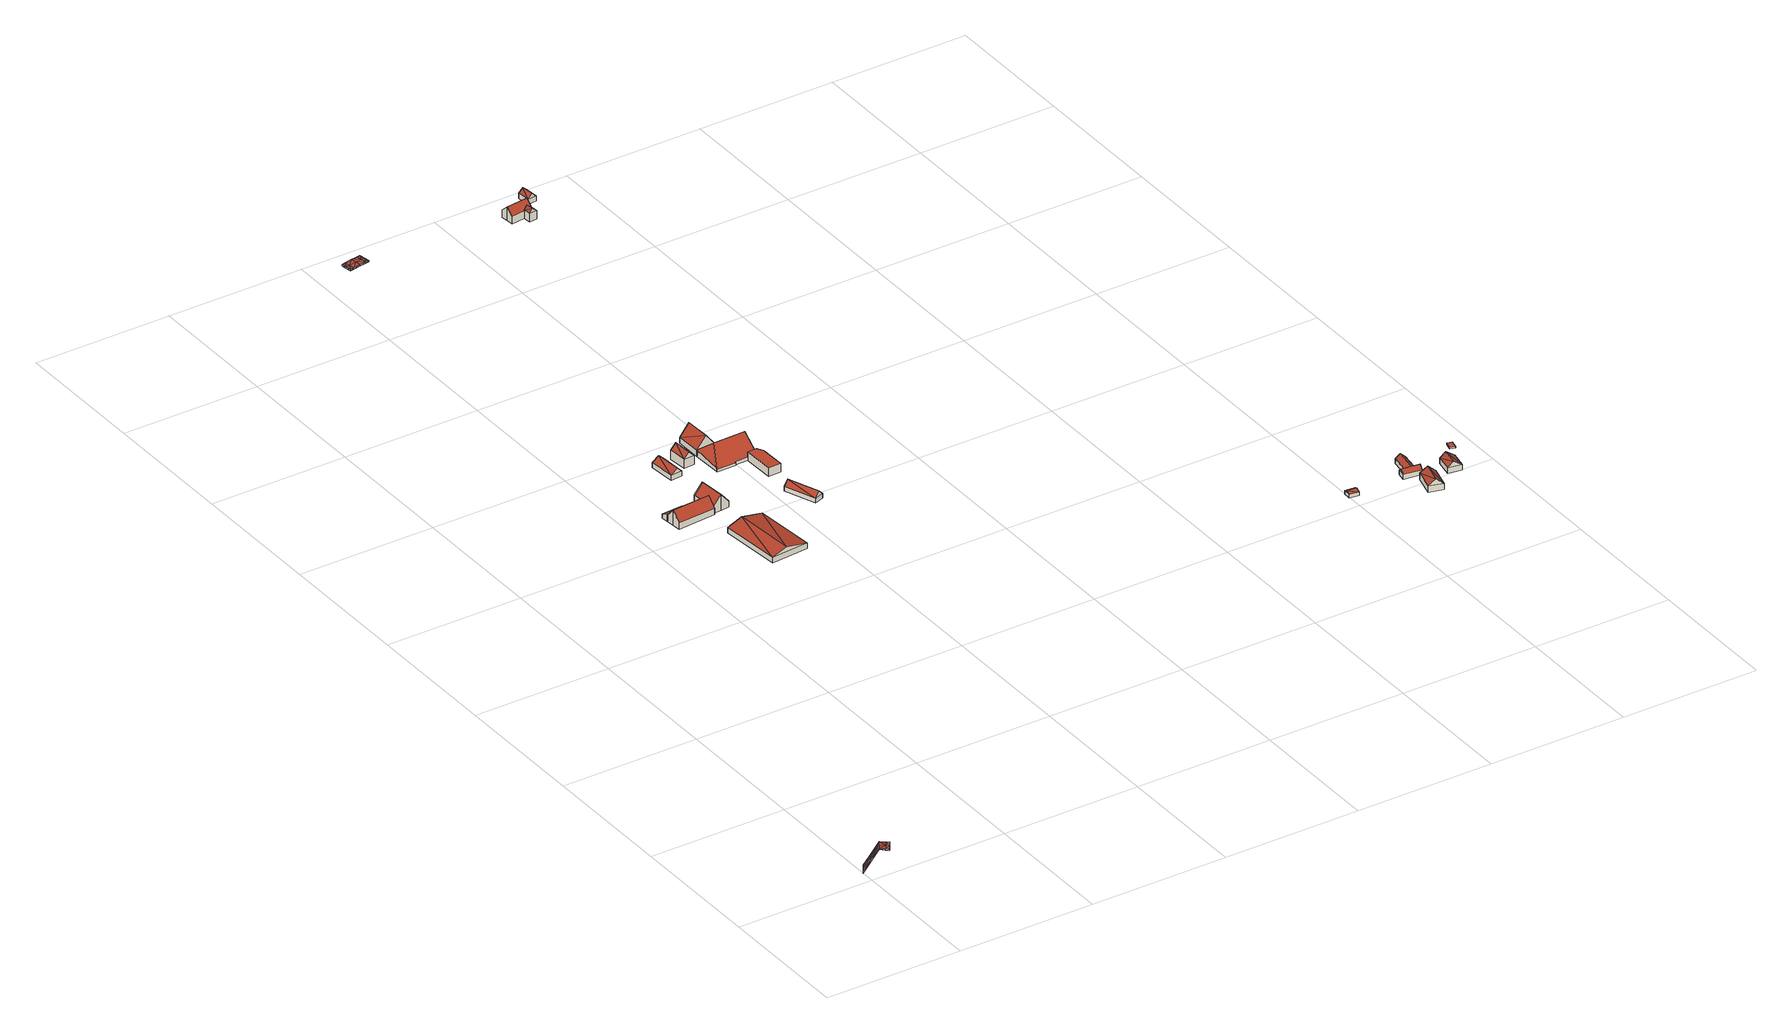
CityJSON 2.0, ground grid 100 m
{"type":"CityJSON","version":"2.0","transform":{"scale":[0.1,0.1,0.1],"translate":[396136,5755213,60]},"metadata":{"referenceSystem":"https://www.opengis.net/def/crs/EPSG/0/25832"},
"CityObjects":{
"building1":{"type":"Building","attributes":{"Geometrietyp2DReferenz":"2000","Gemeindeschluessel":"05558044","function":"53001_1800","roofType":"9999","measuredHeight":1},"geometry":[{"type":"Solid","lod":"2","boundaries":[[[[0,1,2]],[[1,3,2]],[[4,5,0]],[[5,1,0]],[[6,7,4]],[[7,5,4]],[[8,9,6]],[[9,7,6]],[[10,11,8]],[[11,9,8]],[[12,13,10]],[[13,11,10]],[[14,15,12]],[[15,13,12]],[[16,17,14]],[[17,15,14]],[[18,19,16]],[[19,17,16]],[[20,21,18]],[[21,19,18]],[[22,23,20]],[[23,21,20]],[[2,3,22]],[[3,23,22]],[[24,3,1]],[[24,1,5]],[[25,24,7]],[[7,24,5]],[[26,25,7]],[[26,7,9]],[[13,26,11]],[[11,26,9]],[[21,23,3]],[[21,3,24]],[[19,21,25]],[[25,21,24]],[[19,25,26]],[[19,26,17]],[[15,17,13]],[[13,17,26]],[[6,4,27]],[[28,6,29]],[[28,8,6]],[[12,10,28]],[[10,8,28]],[[20,2,22]],[[20,27,2]],[[18,29,20]],[[29,27,20]],[[18,28,29]],[[18,16,28]],[[14,12,16]],[[12,28,16]],[[27,0,2]],[[27,4,0]],[[29,6,27]]]],"semantics":{"surfaces":[{"type":"WallSurface"},{"type":"GroundSurface"},{"type":"RoofSurface"}],"values":[[0,0,0,0,0,0,0,0,0,0,0,0,0,0,0,0,0,0,0,0,0,0,0,0,1,1,1,1,1,1,1,1,1,1,1,1,1,1,1,1,2,2,2,2,2,2,2,2,2,2,2,2,2,2,2,2]]}}]},
"building2":{"type":"Building","attributes":{"Gemeindeschluessel":"05515000","Geometrietyp2DReferenz":"3000","function":"51009_1610","roofType":"2100","measuredHeight":5.25},"geometry":[{"type":"Solid","lod":"2","boundaries":[[[[30,31,32,33]],[[34,35,31,30]],[[36,37,35,34]],[[33,32,37,36]],[[34,30,33,36]],[[31,35,37,32]]]],"semantics":{"surfaces":[{"type":"WallSurface"},{"type":"RoofSurface"},{"type":"GroundSurface"}],"values":[[0,0,0,0,1,2]]}}]},
"building3":{"type":"Building","attributes":{"Gemeindeschluessel":"05515000","Geometrietyp2DReferenz":"3000","function":"31001_2700"},"children":["building3-1","building3-2"]},
"building3-1":{"type":"BuildingPart","attributes":{"roofType":"3100","measuredHeight":11.56},"parents":["building3"],"geometry":[{"type":"Solid","lod":"2","boundaries":[[[[38,39,40,41]],[[42,43,39,38]],[[44,45,43,42]],[[46,47,45,44]],[[48,49,47,46]],[[50,51,49,48]],[[52,53,51,50]],[[54,53,52]],[[48,46,44,50]],[[42,38,41,55,54,52,50,44]],[[39,43,45,47,49,51,53,56,40]],[[40,56,55,41]],[[56,53,54,55]]]],"semantics":{"surfaces":[{"type":"WallSurface"},{"type":"RoofSurface"},{"type":"GroundSurface"},{"type":"ClosureSurface"}],"values":[[0,0,0,0,0,0,0,0,1,1,2,3,3]]}}]},
"building3-2":{"type":"BuildingPart","attributes":{"roofType":"3100","measuredHeight":11.29},"parents":["building3"],"geometry":[{"type":"Solid","lod":"2","boundaries":[[[[57,41,40,39,58]],[[53,54,59]],[[60,61,53,59]],[[62,63,61,60]],[[64,65,63,62]],[[66,67,65,64]],[[68,69,67,66]],[[58,39,69,68]],[[62,60,59,70,64]],[[57,58,68,66,64,70]],[[40,56,53,61,63,65,67,69,39]],[[41,57,70,55]],[[40,41,55,56]],[[54,55,70,59]],[[53,56,55,54]]]],"semantics":{"surfaces":[{"type":"WallSurface"},{"type":"RoofSurface"},{"type":"GroundSurface"},{"type":"ClosureSurface"}],"values":[[0,0,0,0,0,0,0,0,1,1,2,0,3,0,3]]}}]},
"building4":{"type":"Building","attributes":{"Gemeindeschluessel":"05515000","Geometrietyp2DReferenz":"3000","function":"31001_2700","roofType":"3100","measuredHeight":7.85},"geometry":[{"type":"Solid","lod":"2","boundaries":[[[[71,72,73,74]],[[75,76,72,71]],[[77,78,76,75]],[[74,73,78,77]],[[71,79,75]],[[77,80,74]],[[74,80,79]],[[79,71,74]],[[80,77,75]],[[75,79,80]],[[72,76,78,73]]]],"semantics":{"surfaces":[{"type":"WallSurface"},{"type":"RoofSurface"},{"type":"GroundSurface"}],"values":[[0,0,0,0,0,0,1,1,1,1,2]]}}]},
"building5":{"type":"Building","attributes":{"Gemeindeschluessel":"05515000","Geometrietyp2DReferenz":"3000","function":"31001_2700","roofType":"3100","measuredHeight":7.04},"geometry":[{"type":"Solid","lod":"2","boundaries":[[[[81,82,83,84]],[[85,86,82,81]],[[87,88,86,85]],[[84,83,88,87]],[[81,89,85]],[[87,90,84]],[[84,90,89]],[[89,81,84]],[[90,87,85]],[[85,89,90]],[[82,86,88,83]]]],"semantics":{"surfaces":[{"type":"WallSurface"},{"type":"RoofSurface"},{"type":"GroundSurface"}],"values":[[0,0,0,0,0,0,1,1,1,1,2]]}}]},
"building6":{"type":"Building","attributes":{"Gemeindeschluessel":"05515000","Geometrietyp2DReferenz":"3000","function":"31001_2700","roofType":"3100","measuredHeight":10.83},"geometry":[{"type":"Solid","lod":"2","boundaries":[[[[91,92,93,94]],[[95,96,92,91]],[[97,98,96,95]],[[94,93,98,97]],[[91,99,95]],[[97,100,94]],[[94,100,99]],[[99,91,94]],[[100,97,95]],[[95,99,100]],[[92,96,98,93]]]],"semantics":{"surfaces":[{"type":"WallSurface"},{"type":"RoofSurface"},{"type":"GroundSurface"}],"values":[[0,0,0,0,0,0,1,1,1,1,2]]}}]},
"building7":{"type":"Building","attributes":{"Gemeindeschluessel":"05515000","Geometrietyp2DReferenz":"3000","function":"31001_2700","roofType":"3100","measuredHeight":6.96},"geometry":[{"type":"Solid","lod":"2","boundaries":[[[[101,102,103,104]],[[105,106,102,101]],[[107,108,106,105]],[[104,103,108,107]],[[101,109,105]],[[107,110,104]],[[104,110,109]],[[109,101,104]],[[110,107,105]],[[105,109,110]],[[102,106,108,103]]]],"semantics":{"surfaces":[{"type":"WallSurface"},{"type":"RoofSurface"},{"type":"GroundSurface"}],"values":[[0,0,0,0,0,0,1,1,1,1,2]]}}]},
"building8":{"type":"Building","attributes":{"Gemeindeschluessel":"05515000","Geometrietyp2DReferenz":"3000","function":"31001_1000","roofType":"3100","measuredHeight":13.07},"address":[{"country":"Germany","locality":"Münster","thoroughfareNumber":"155","thoroughfareName":"Brock"}],"geometry":[{"type":"Solid","lod":"2","boundaries":[[[[111,112,113,114]],[[115,116,112,111]],[[117,118,116,115]],[[114,113,118,117]],[[111,119,115]],[[117,120,114]],[[120,119,111]],[[111,114,120]],[[117,115,119]],[[119,120,117]],[[112,116,118,113]]]],"semantics":{"surfaces":[{"type":"WallSurface"},{"type":"RoofSurface"},{"type":"GroundSurface"}],"values":[[0,0,0,0,0,0,1,1,1,1,2]]}}]},
"building9":{"type":"Building","attributes":{"name":"Kückmann","Gemeindeschluessel":"05515000","Geometrietyp2DReferenz":"3000","function":"31001_2700"},"children":["building9-1","building9-2"]},
"building9-1":{"type":"BuildingPart","attributes":{"roofType":"5000","measuredHeight":12.3},"parents":["building9"],"geometry":[{"type":"Solid","lod":"2","boundaries":[[[[121,122,123,124]],[[125,126,127,128]],[[129,130,126,125]],[[131,132,130,129]],[[133,134,132,131]],[[135,136,134,133]],[[137,138,136,135]],[[139,140,138,137]],[[124,123,140,139]],[[133,141,135]],[[131,129,125,128,121,124,141,133]],[[139,137,135,141,124]],[[122,127,126,130,132,134,136,138,140,123]],[[122,121,128,127]]]],"semantics":{"surfaces":[{"type":"WallSurface"},{"type":"RoofSurface"},{"type":"GroundSurface"},{"type":"ClosureSurface"}],"values":[[0,0,0,0,0,0,0,0,0,1,1,1,2,3]]}}]},
"building9-2":{"type":"BuildingPart","attributes":{"roofType":"1000","measuredHeight":6.31},"parents":["building9"],"geometry":[{"type":"Solid","lod":"2","boundaries":[[[[142,128,127,143,144]],[[145,146,122,121,147]],[[148,149,146,145]],[[150,151,149,148]],[[144,143,151,150]],[[148,145,147,142,144,150]],[[127,122,146,149,151,143]],[[128,142,147,121]],[[122,127,128,121]]]],"semantics":{"surfaces":[{"type":"WallSurface"},{"type":"RoofSurface"},{"type":"GroundSurface"},{"type":"ClosureSurface"}],"values":[[0,0,0,0,0,1,2,0,3]]}}]},
"building10":{"type":"Building","attributes":{"Geometrietyp2DReferenz":"2000","Gemeindeschluessel":"05515000","function":"53001_1800","roofType":"9999","measuredHeight":1},"geometry":[{"type":"Solid","lod":"2","boundaries":[[[[152,153,154]],[[153,155,154]],[[156,157,152]],[[157,153,152]],[[158,159,156]],[[159,157,156]],[[160,161,158]],[[161,159,158]],[[162,163,160]],[[163,161,160]],[[164,165,162]],[[165,163,162]],[[166,167,164]],[[167,165,164]],[[168,169,166]],[[169,167,166]],[[170,171,168]],[[171,169,168]],[[172,173,170]],[[173,171,170]],[[174,175,172]],[[175,173,172]],[[176,177,174]],[[177,175,174]],[[154,155,176]],[[155,177,176]],[[155,153,157]],[[155,157,178]],[[178,157,159]],[[178,159,179]],[[179,159,180]],[[180,159,161]],[[180,161,163]],[[180,163,165]],[[177,155,178]],[[177,178,175]],[[175,178,179]],[[175,179,173]],[[173,179,171]],[[171,179,169]],[[169,179,180]],[[169,180,165]],[[169,165,167]],[[154,156,152]],[[154,181,156]],[[181,158,156]],[[181,182,158]],[[182,183,158]],[[183,160,158]],[[183,162,160]],[[183,164,162]],[[176,181,154]],[[176,174,181]],[[174,182,181]],[[174,172,182]],[[172,170,182]],[[170,168,182]],[[168,183,182]],[[168,164,183]],[[168,166,164]]]],"semantics":{"surfaces":[{"type":"WallSurface"},{"type":"GroundSurface"},{"type":"RoofSurface"}],"values":[[0,0,0,0,0,0,0,0,0,0,0,0,0,0,0,0,0,0,0,0,0,0,0,0,0,0,1,1,1,1,1,1,1,1,1,1,1,1,1,1,1,1,1,2,2,2,2,2,2,2,2,2,2,2,2,2,2,2,2,2]]}}]},
"building11":{"type":"Building","attributes":{"Gemeindeschluessel":"05515000","Geometrietyp2DReferenz":"3000","function":"31001_1000"},"address":[{"country":"Germany","locality":"Münster","thoroughfareNumber":"143","thoroughfareName":"Brock"}],"children":["building11-1","building11-2"]},
"building11-1":{"type":"BuildingPart","attributes":{"roofType":"3100","measuredHeight":10.31},"parents":["building11"],"geometry":[{"type":"Solid","lod":"2","boundaries":[[[[184,185,186,187]],[[188,189,185,184]],[[190,191,189,188]],[[192,193,191,190]],[[194,195,193,192]],[[196,197,195,194]],[[198,199,197,196]],[[200,201,199,198]],[[202,203,201,200]],[[196,194,192,190,188,198]],[[184,187,202,200,198,188]],[[186,185,189,191,193,195,197,199,201,203]],[[203,202,187,186]]]],"semantics":{"surfaces":[{"type":"WallSurface"},{"type":"RoofSurface"},{"type":"GroundSurface"},{"type":"ClosureSurface"}],"values":[[0,0,0,0,0,0,0,0,0,1,1,2,3]]}}]},
"building11-2":{"type":"BuildingPart","attributes":{"roofType":"3100","measuredHeight":9.06},"parents":["building11"],"geometry":[{"type":"Solid","lod":"2","boundaries":[[[[187,186,204]],[[203,202,205]],[[206,207,203,205]],[[208,209,207,206]],[[204,186,209,208]],[[210,204,211]],[[208,211,204]],[[206,205,211]],[[210,211,205]],[[210,205,204]],[[211,208,206]],[[203,207,209,186]],[[187,204,205,202]],[[203,186,187,202]]]],"semantics":{"surfaces":[{"type":"WallSurface"},{"type":"RoofSurface"},{"type":"GroundSurface"},{"type":"ClosureSurface"}],"values":[[0,0,0,0,0,1,1,1,1,0,0,2,0,3]]}}]},
"building12":{"type":"Building","attributes":{"Gemeindeschluessel":"05515000","Geometrietyp2DReferenz":"3000","function":"31001_2460","roofType":"3100","measuredHeight":6.86},"geometry":[{"type":"Solid","lod":"2","boundaries":[[[[212,213,214,215]],[[216,217,213,212]],[[218,219,217,216]],[[215,214,219,218]],[[212,220,216]],[[218,221,215]],[[215,221,220]],[[220,212,215]],[[221,218,216]],[[216,220,221]],[[213,217,219,214]]]],"semantics":{"surfaces":[{"type":"WallSurface"},{"type":"RoofSurface"},{"type":"GroundSurface"}],"values":[[0,0,0,0,0,0,1,1,1,1,2]]}}]},
"building13":{"type":"Building","attributes":{"Gemeindeschluessel":"05515000","Geometrietyp2DReferenz":"3000","function":"31001_2700","roofType":"3100","measuredHeight":3.53},"geometry":[{"type":"Solid","lod":"2","boundaries":[[[[222,223,224,225]],[[226,227,223,222]],[[228,229,227,226]],[[225,224,229,228]],[[222,230,226]],[[228,231,225]],[[230,222,225]],[[225,231,230]],[[226,230,231]],[[231,228,226]],[[223,227,229,224]]]],"semantics":{"surfaces":[{"type":"WallSurface"},{"type":"RoofSurface"},{"type":"GroundSurface"}],"values":[[0,0,0,0,0,0,1,1,1,1,2]]}}]},
"building14":{"type":"Building","attributes":{"Gemeindeschluessel":"05515000","Geometrietyp2DReferenz":"3000","function":"31001_1000","roofType":"3100","measuredHeight":8.88},"address":[{"country":"Germany","locality":"Münster","thoroughfareNumber":"171","thoroughfareName":"Brock"}],"geometry":[{"type":"Solid","lod":"2","boundaries":[[[[232,233,234,235]],[[236,237,233,232]],[[238,239,237,236]],[[235,234,239,238]],[[232,240,236]],[[238,241,235]],[[241,240,232]],[[232,235,241]],[[238,236,240]],[[240,241,238]],[[233,237,239,234]]]],"semantics":{"surfaces":[{"type":"WallSurface"},{"type":"RoofSurface"},{"type":"GroundSurface"}],"values":[[0,0,0,0,0,0,1,1,1,1,2]]}}]},
"building15":{"type":"Building","attributes":{"Gemeindeschluessel":"05515000","Geometrietyp2DReferenz":"3000","function":"31001_2700","roofType":"5000","measuredHeight":6.42},"geometry":[{"type":"Solid","lod":"2","boundaries":[[[[242,243,244,245]],[[246,247,243,242]],[[248,249,247,246]],[[250,251,249,248]],[[252,253,251,250]],[[254,255,253,252]],[[256,257,255,254]],[[245,244,257,256]],[[256,254,258]],[[258,254,252,259]],[[260,259,252,250,261]],[[250,248,261]],[[260,261,248,246,262]],[[262,246,242,263]],[[242,245,263]],[[259,260,262,263,245,256,258]],[[243,247,249,251,253,255,257,244]]]],"semantics":{"surfaces":[{"type":"WallSurface"},{"type":"RoofSurface"},{"type":"GroundSurface"}],"values":[[0,0,0,0,0,0,0,0,0,1,1,0,1,1,0,1,2]]}}]},
"building16":{"type":"Building","attributes":{"Gemeindeschluessel":"05515000","Geometrietyp2DReferenz":"3000","function":"31001_2700","roofType":"3100","measuredHeight":8.03},"geometry":[{"type":"Solid","lod":"2","boundaries":[[[[264,265,266,267]],[[268,269,265,264]],[[270,271,269,268]],[[267,266,271,270]],[[264,272,268]],[[270,273,267]],[[273,272,264]],[[264,267,273]],[[270,268,272]],[[272,273,270]],[[265,269,271,266]]]],"semantics":{"surfaces":[{"type":"WallSurface"},{"type":"RoofSurface"},{"type":"GroundSurface"}],"values":[[0,0,0,0,0,0,1,1,1,1,2]]}}]},
"building17":{"type":"Building","attributes":{"Gemeindeschluessel":"05515000","Geometrietyp2DReferenz":"3000","function":"51003_1201","roofType":"1000","measuredHeight":1.12},"geometry":[{"type":"Solid","lod":"2","boundaries":[[[[274,275,276,277]],[[278,279,275,274]],[[280,281,279,278]],[[277,276,281,280]],[[278,274,277,280]],[[275,279,281,276]]]],"semantics":{"surfaces":[{"type":"WallSurface"},{"type":"RoofSurface"},{"type":"GroundSurface"}],"values":[[0,0,0,0,1,2]]}}]}
},
"vertices":[
[46,167,12],[46,167,2],[24,134,12],[24,134,2],[82,143,89],[82,143,79],[129,112,187],[129,112,177],[163,90,183],[163,90,173],[186,75,183],[186,75,173],[164,41,183],[164,41,173],[142,8,183],[142,8,173],[119,23,183],[119,23,173],[85,46,187],[85,46,177],[38,77,89],[38,77,79],[2,101,12],[2,101,2],[60,110,79],[107,79,177],[141,57,173],[60,110,89],[141,57,183],[107,79,187],
[1190,4182,119],[1190,4182,91],[1193,4127,91],[1193,4127,143],[1346,4195,119],[1346,4195,91],[1348,4140,143],[1348,4140,91],
[1475,4150,134],[1475,4150,92],[1476,4150,92],[1476,4150,135],[1468,4234,135],[1468,4234,92],[1531,4239,208],[1531,4239,92],[1594,4244,135],[1594,4244,92],[1609,4056,135],[1609,4056,92],[1547,4051,208],[1547,4051,92],[1485,4046,136],[1485,4046,92],[1485,4046,135],[1481,4091,135],[1481,4091,92],
[1476,4150,138],[1475,4150,138],[1485,4046,153],[1486,4032,138],[1486,4032,92],[1203,4009,138],[1203,4009,92],[1198,4068,205],[1198,4068,92],[1193,4127,138],[1193,4127,92],[1348,4140,138],[1348,4140,92],[1481,4091,205],
[1428,3793,142],[1428,3793,100],[1466,3340,100],[1466,3340,142],[1703,3816,142],[1703,3816,100],[1742,3364,142],[1742,3364,100],[1537,3802,178],[1576,3350,178],
[1470,4716,125],[1470,4716,87],[1486,4524,87],[1486,4524,125],[1554,4722,125],[1554,4722,87],[1570,4531,125],[1570,4531,87],[1519,4720,157],[1535,4528,157],
[1615,4728,160],[1615,4728,92],[1626,4589,92],[1626,4589,160],[1697,4734,160],[1697,4734,92],[1706,4595,160],[1706,4595,92],[1656,4731,201],[1666,4592,201],
[2000,4016,129],[2000,4016,97],[2086,3788,97],[2086,3788,129],[2067,4042,129],[2067,4042,97],[2154,3813,129],[2154,3813,97],[2033,4029,167],[2120,3801,167],
[1766,4852,138],[1766,4852,94],[1769,4660,94],[1769,4660,138],[1907,4855,138],[1907,4855,94],[1910,4664,138],[1910,4664,94],[1837,4854,224],[1840,4662,224],
[2079,4449,118],[2079,4449,95],[2076,4579,95],[2076,4579,218],[1915,4445,118],[1915,4445,95],[2010,4447,95],[2010,4447,118],[1914,4439,114],[1914,4439,95],[1774,4436,113],[1774,4436,95],[1773,4442,118],[1773,4442,95],[1769,4660,145],[1769,4660,95],[1910,4664,145],[1910,4664,95],[2074,4668,145],[2074,4668,95],[1839,4573,218],
[2010,4447,158],[2016,4215,95],[2016,4215,158],[2079,4446,158],[2079,4446,95],[2079,4449,158],[2103,4407,158],[2103,4407,95],[2108,4217,158],[2108,4217,95],
[1169,7792,87],[1169,7792,77],[1176,7753,87],[1176,7753,77],[1194,7797,87],[1194,7797,77],[1250,7807,88],[1250,7807,78],[1295,7815,88],[1295,7815,78],[1320,7819,87],[1320,7819,77],[1327,7780,87],[1327,7780,77],[1334,7740,87],[1334,7740,77],[1309,7736,88],[1309,7736,78],[1264,7728,88],[1264,7728,78],[1263,7728,88],[1263,7728,78],[1208,7718,87],[1208,7718,77],[1183,7714,87],[1183,7714,77],[1201,7757,77],[1257,7767,78],[1302,7775,78],[1201,7757,87],[1257,7767,88],[1302,7775,88],
[2322,7596,148],[2322,7596,92],[2419,7607,92],[2419,7607,148],[2316,7646,195],[2316,7646,92],[2311,7696,148],[2311,7696,92],[2378,7704,148],[2378,7704,92],[2377,7711,141],[2377,7711,92],[2470,7721,142],[2470,7721,92],[2476,7664,195],[2476,7664,92],[2482,7614,148],[2482,7614,92],[2477,7614,148],[2477,7614,92],
[2419,7607,155],[2477,7614,155],[2483,7560,155],[2483,7560,92],[2425,7554,155],[2425,7554,92],[2441,7609,183],[2446,7556,183],
[2519,7820,134],[2519,7820,96],[2529,7726,96],[2529,7726,134],[2585,7827,134],[2585,7827,96],[2595,7734,134],[2595,7734,96],[2552,7823,164],[2562,7730,164],
[4978,2019,135],[4978,2019,109],[4906,2027,109],[4906,2027,135],[4972,1961,135],[4972,1961,109],[4900,1969,135],[4900,1969,109],[4976,1998,144],[4904,2005,144],
[5391,1909,157],[5391,1909,110],[5352,1750,110],[5352,1750,157],[5493,1880,157],[5493,1880,110],[5454,1722,157],[5454,1722,110],[5442,1895,199],[5403,1736,199],
[5315,2025,145],[5315,2025,110],[5305,1966,110],[5305,1966,145],[5349,2020,145],[5349,2020,110],[5368,2150,145],[5368,2150,110],[5434,2140,145],[5434,2140,110],[5416,2010,145],[5416,2010,110],[5444,2006,145],[5444,2006,110],[5435,1947,145],[5435,1947,110],[5439,1976,171],[5382,1985,171],[5379,1989,174],[5401,2145,174],[5374,1986,171],[5310,1995,171],
[5600,1994,150],[5600,1994,109],[5577,1871,109],[5577,1871,150],[5699,1977,150],[5699,1977,109],[5676,1854,150],[5676,1854,109],[5640,1987,189],[5617,1864,189],
[5759,2158,123],[5759,2158,112],[5746,2100,112],[5746,2100,123],[5795,2149,123],[5795,2149,112],[5783,2092,123],[5783,2092,112]
]}
